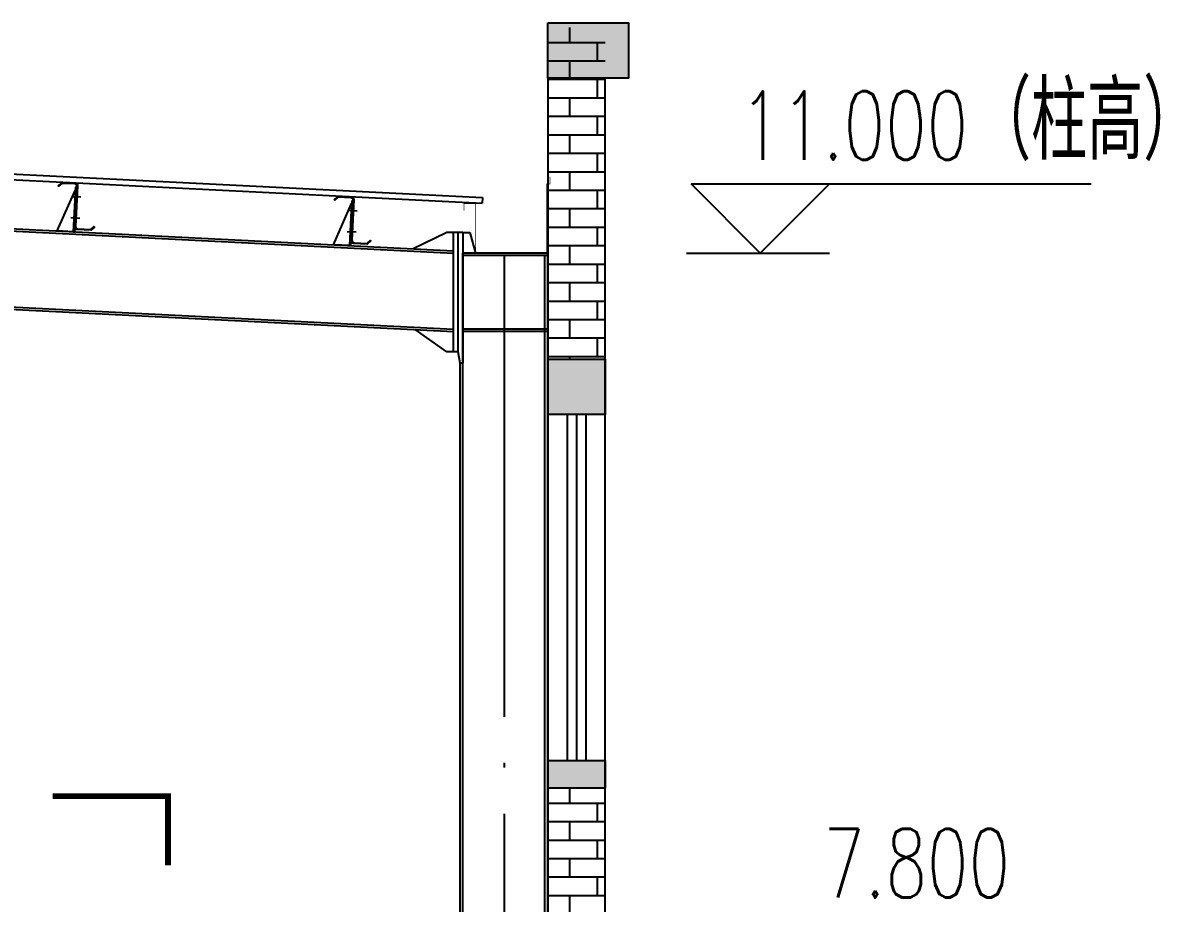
# Model space of a CAD drawing. Extents: x -89996 to 1006241, y -2176 to 440573.
# Drawn here: x 788530 to 793464, y 261396 to 265216 of the extents above; entities that cross this region are included whole.
import ezdxf

# ---------------------------------------------------------------- set-up
doc = ezdxf.new("R2010")
doc.units = 0
doc.header["$LTSCALE"] = 1000
doc.header["$MEASUREMENT"] = 0
doc.linetypes.add('DOTE', pattern=[2.42, 2, -0.2, 0.02, -0.2])
for name, color, linetype in [('AXIS', 3, 'Continuous'), ('AXIS_DIM', 3, 'Continuous'), ('BOLT', 251, 'Continuous'), ('DIM_SYMB', 3, 'Continuous'), ('DOTE', 1, 'DOTE'), ('FZX', 31, 'Continuous'), ('GZ', 50, 'Continuous'), ('LT', 27, 'Continuous'), ('MC', 132, 'Continuous'), ('PUB_TEXT', 7, 'Continuous'), ('STQM_PL_THIN', 2, 'Continuous')]:
    doc.layers.add(name, color=color, linetype=linetype)
doc.styles.add('_TCH_DIM', font='SIMPLEX', dxfattribs={"bigfont": 'GBCBIG'})

# ---------------------------------------------------------------- blocks, each defined once
blk = doc.blocks.new('4')
at = {"layer": 'LT', "color": 1, "linetype": 'Continuous'}
for p, q in [((1121053.9, 121885.7, -8.5), (1121014.1, 121883.7, -8.5)), ((1121053.9, 121885.7, -8.5), (1121014.1, 121883.7, -8.5)), ((1121058.5, 121794.3, -8.5), (1121018.6, 121792.3, -8.5)), ((1121058.5, 121794.3, -8.5), (1121018.6, 121792.3, -8.5))]:
    blk.add_line(p, q, dxfattribs=at)
at = {"layer": 'LT', "elevation": -8.5}
blk.add_lwpolyline([(1121031.6, 121929.4, -0.414214), (1121041.1, 121939.9), (1121096.8, 121942.6), (1121110.9, 121929.9), (1121112.9, 121932.1), (1121097.9, 121945.7), (1121037.9, 121942.7, 0.414214), (1121028.5, 121932.2), (1121037.3, 121755.4, -0.414214), (1121027.8, 121744.9), (1120972.1, 121742.2), (1120958, 121754.9), (1120956, 121752.7), (1120971, 121739.1), (1121031, 121742.1, 0.414214), (1121040.4, 121752.6), (1121031.6, 121929.4)], format="xyb", dxfattribs=at)
at = {"layer": 'LT', "elevation": -4.5}
for points in [[(1121031.9, 121924.4), (1121037.8, 121924.7), (1121047.4, 121732.9), (1121041.4, 121732.6)], [(1121038.3, 121914.7), (1121047.4, 121732.9), (1121117.3, 121736.4)]]:
    blk.add_lwpolyline(points, close=True, dxfattribs=at)
at = {"layer": 'LT', "color": 1, "linetype": 'Continuous'}
for points in [[(1121031.5, 121872.3, -8.5), (1121030.2, 121896.8, -8.5), (1121040.4, 121872.8, -8.5), (1121039.2, 121897.2, -8.5)], [(1121031.5, 121872.3, -8.5), (1121030.2, 121896.8, -8.5), (1121040.4, 121872.8, -8.5), (1121039.2, 121897.2, -8.5)], [(1121034.8, 121805.4, -8.5), (1121036, 121780.9, -8.5), (1121043.8, 121805.8, -8.5), (1121045, 121781.3, -8.5)], [(1121034.8, 121805.4, -8.5), (1121036, 121780.9, -8.5), (1121043.8, 121805.8, -8.5), (1121045, 121781.3, -8.5)]]:
    blk.add_solid(points, dxfattribs=at)

msp = doc.modelspace()

# ---------------------------------------------------------------- hatches: boundary and pattern name
at = {"layer": 'BOLT'}
h = msp.add_hatch(color=256, dxfattribs=at)
h.dxf.hatch_style = 1
h.paths.add_polyline_path([(791156.63, 265215.83), (790806.63, 265215.83), (790806.63, 264975.83), (791156.63, 264975.83)])
h = msp.add_hatch(dxfattribs=at)
h.set_pattern_fill('AR-BRSTD', color=256, scale=100)
h.set_pattern_definition([(0, (176596.9, -230205.82), (0, 80.138549), []), (90, (176596.9, -230205.82), (-120.1928, 80.138549), [80.13855, -80.13854])])
h.paths.add_polyline_path([(791056.63, 265195.75), (790806.63, 265195.75), (790806.63, 263755.83), (791056.63, 263755.83)])
h = msp.add_hatch(color=256, dxfattribs=at)
h.dxf.hatch_style = 1
h.paths.add_polyline_path([(791056.63, 263755.83), (790806.63, 263755.83), (790806.63, 263515.83), (791056.63, 263515.83)])
h = msp.add_hatch(color=256, dxfattribs=at)
h.dxf.hatch_style = 1
h.paths.add_polyline_path([(791056.63, 262015.83), (790806.63, 262015.83), (790806.63, 261895.83), (791056.63, 261895.83)])
h = msp.add_hatch(dxfattribs=at)
h.set_pattern_fill('AR-BRSTD', color=256, scale=100)
h.set_pattern_definition([(0, (176596.9, -233505.82), (0, 80.138549), []), (90, (176596.9, -233505.82), (-120.1928, 80.138549), [80.13855, -80.13854])])
h.paths.add_polyline_path([(791056.63, 261895.83), (790806.63, 261895.83), (790806.63, 260455.83), (791056.63, 260455.83)])

# ---------------------------------------------------------------- linework, layer by layer
at = {"layer": 'AXIS'}
for p, q in [((791728.37, 264216.41), (791428.37, 264516.41)), ((791428.37, 264516.41), (793164.22, 264516.41)), ((791728.37, 264216.41), (792028.37, 264516.41)), ((791408.37, 264216.41), (792028.37, 264216.41))]:
    msp.add_line(p, q, dxfattribs=at)
at = {"layer": 'AXIS_DIM', "const_width": 3, "elevation": -1.22}
msp.add_lwpolyline([(790816, 264548.34), (790816, 264515.93), (790802.47, 264515.93), (790802.47, 264215.93), (790494.03, 264215.83), (790494.03, 264431.25), (790444.03, 264431.25), (790444.03, 264401.25)], dxfattribs=at)
at = {"layer": 'DIM_SYMB', "const_width": 25}
msp.add_lwpolyline([(788659.78, 261860.57), (789159.78, 261860.57), (789159.78, 261560.57)], dxfattribs=at)
at = {"layer": 'DOTE'}
msp.add_line((790619.75, 252524.44, -1.22), (790619.75, 264369.3, -1.22), dxfattribs=at)
at = {"layer": 'FZX', "elevation": -1.22}
for points in [[(790806.63, 265215.83), (791156.63, 265215.83), (791156.63, 264975.83), (790806.63, 264975.83)], [(791056.63, 264975.83), (790806.63, 264975.83), (790806.63, 260455.83), (791056.63, 260455.83)], [(790806.63, 263755.83), (791056.63, 263755.83), (791056.63, 263515.83), (790806.63, 263515.83)], [(790806.63, 262015.83), (791056.63, 262015.83), (791056.63, 261895.83), (790806.63, 261895.83)]]:
    msp.add_lwpolyline(points, close=True, dxfattribs=at)
at = {"layer": 'GZ'}
for p, q in [((790368.63, 264305.83, -1.22), (790223.8, 264235.57, -1.22)), ((790398.63, 264305.83, -1.22), (790368.63, 264305.83, -1.22)), ((790438.63, 264305.83, -1.22), (790398.63, 264305.83, -1.22)), ((790398.63, 263788.32, -1.22), (790398.63, 264305.83, -1.22)), ((790418.63, 263788.32, -1.22), (790418.63, 264305.83, -1.22)), ((790438.63, 264305.83, -1.22), (790468.63, 264305.83, -1.22)), ((790468.63, 264305.83, -1.22), (790494.03, 264215.83, -1.22)), ((790438.63, 253235.83, -1.22), (790438.63, 264215.83, -1.22)), ((790806.63, 264215.83, -1.22), (790438.63, 264215.83, -1.22)), ((790806.63, 253235.83, -1.22), (790806.63, 264215.83, -1.22)), ((790806.63, 264205.83, -1.22), (790438.63, 264205.83, -1.22)), ((790794.63, 253235.83, -1.22), (790794.63, 264205.83, -1.22)), ((790368.63, 263788.32, -1.22), (790231.84, 263885.17, -1.22)), ((790806.63, 263886.73, -1.22), (790438.63, 263886.73, -1.22)), ((790806.63, 263876.73, -1.22), (790438.63, 263876.73, -1.22)), ((790398.63, 263788.32, -1.22), (790368.63, 263788.32, -1.22)), ((790418.63, 263788.32, -1.22), (790398.63, 263788.32, -1.22)), ((790426.63, 263738.32, -1.22), (790418.63, 263788.32, -1.22)), ((790426.63, 253235.83, -1.22), (790426.63, 263738.32, -1.22)), ((790438.63, 263738.32, -1.22), (790426.63, 263738.32, -1.22))]:
    msp.add_line(p, q, dxfattribs=at)
at = {"layer": 'MC'}
for p, q in [((786108.19, 264678.54, -1.22), (790524.25, 264457.74, -1.22)), ((786108.19, 264653.51, -1.22), (790523, 264432.77, -1.22)), ((790524.25, 264457.74, -1.22), (790523, 264432.77, -1.22)), ((786108.19, 264441.35, -1.22), (790398.63, 264226.83, -1.22)), ((786108.19, 264431.35, -1.22), (790398.63, 264216.83, -1.22)), ((786108.19, 264101.35, -1.22), (790398.63, 263886.83, -1.22)), ((786108.19, 264091.35, -1.22), (790398.63, 263876.83, -1.22)), ((790891.63, 263515.83, -1.22), (790891.63, 262014.59, -1.22)), ((790931.63, 263515.83, -1.22), (790931.63, 262014.59, -1.22)), ((790971.63, 263515.83, -1.22), (790971.63, 262014.59, -1.22))]:
    msp.add_line(p, q, dxfattribs=at)
at = {"layer": 'STQM_PL_THIN', "linetype": 'ByBlock'}
msp.add_line((790438.63, 264305.83, -1.22), (790438.63, 263738.32, -1.22), dxfattribs=at)

# ---------------------------------------------------------------- block references
at = {"extrusion": (-0.000390955, 1.93016e-05, 1), "xscale": -1, "rotation": 0.07196237469288214}
for p in [(1909948.28, 143984.51, -300.02), (1911146.78, 143924.59, -300.49)]:
    msp.add_blockref('4', p, dxfattribs=at)

# ---------------------------------------------------------------- texts
at = {"layer": 'PUB_TEXT', "style": '_TCH_DIM'}
msp.add_text('（柱高）', height=337.589, dxfattribs=at).set_placement((792660.27, 264621.41))
at = {"layer": 'PUB_TEXT', "style": '_TCH_DIM', "width": 0.705882}
for s, p in [('11.000', (791640.27, 264621.41)), ('7.800', (792001.81, 261420.83))]:
    msp.add_text(s, height=297.5, dxfattribs=at).set_placement(p)

doc.saveas('drawing.dxf')
